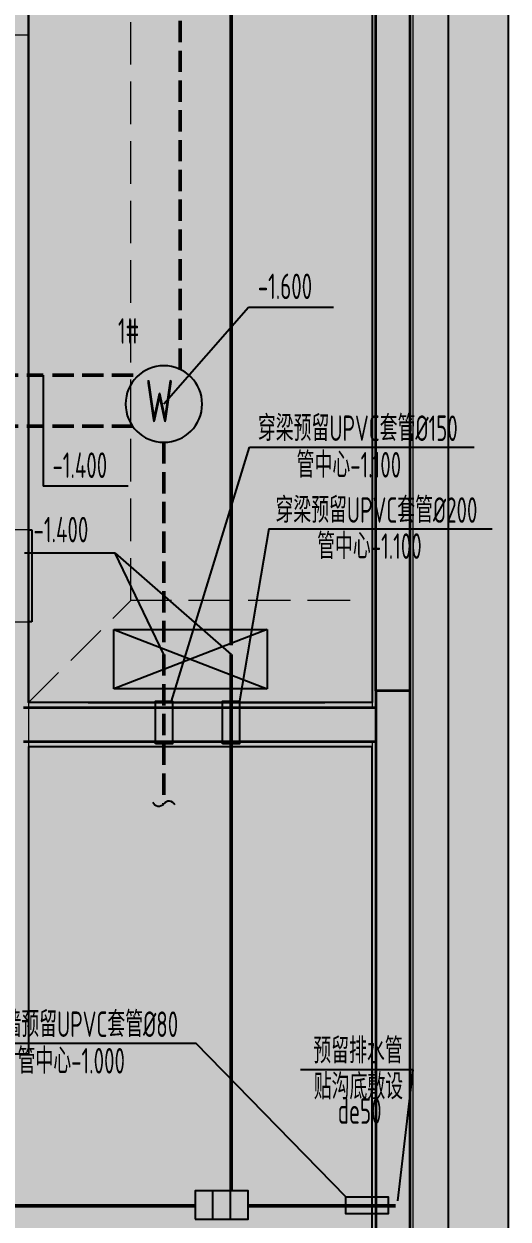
# Model space of a CAD drawing. Header units: inches. Extents: x 143994 to 247866, y 243815 to 272761.
# Drawn here: x 245021 to 247866, y 247896 to 254920 of the extents above; entities that cross this region are included whole.
import ezdxf

# ---------------------------------------------------------------- set-up
doc = ezdxf.new("R2010")
doc.units = ezdxf.units.IN
doc.header["$LTSCALE"] = 1000
doc.header["$MEASUREMENT"] = 0
doc.linetypes.add('DASH', pattern=[0.35, 0.25, -0.1])
doc.layers.get('DEFPOINTS').update_dxf_attribs({"color": 62})
for name, color, linetype in [('0-建筑1F', 127, 'Continuous'), ('0-建筑2F', 127, 'Continuous'), ('00污水标注', 130, 'Continuous'), ('00给水标注', 13, 'Continuous'), ('00雨水标注', 3, 'Continuous'), ('00雨水管件', 64, 'Continuous'), ('A-Wall-Patn', 255, 'Continuous'), ('PUB_HATCH', 8, 'Continuous')]:
    doc.layers.add(name, color=color, linetype=linetype)
for name, color, linetype, lineweight in [('00污水管', 120, 'DASH', 50), ('00雨水管', 60, 'Continuous', 50), ('A-M-Paint-Sill', 173, 'Continuous', 9), ('A-M-Stone', 11, 'Continuous', 15), ('A-Wall', 254, 'Continuous', 35), ('散水线', 8, 'Continuous', 15)]:
    doc.layers.add(name, color=color, linetype=linetype, lineweight=lineweight)
doc.styles.add('ECADI', font='hzs.shx', dxfattribs={"width": 0.7, "bigfont": 'hztxt.shx'})
doc.styles.get("Standard").update_dxf_attribs({"font": 'arial.ttf'})
doc.linetypes.add('Y_WATER_SUPPLY', pattern='A,3,-0.2,["Y",Standard,S=0.2,R=0,X=-0.1,Y=-0.05],-0.2', length=3.4)

# ---------------------------------------------------------------- blocks, each defined once
blk = doc.blocks.new('144')
at = {"layer": '00给水标注', "color": 127}
for p, q in [((661898.5, -388794.6), (660998.5, -389144.6)), ((660998.5, -388794.6), (661898.5, -389144.6)), ((660998.5, -389144.6), (660998.5, -388794.6)), ((660998.5, -388794.6), (661898.5, -388794.6)), ((661898.5, -388794.6), (661898.5, -389144.6)), ((661898.5, -389144.6), (660998.5, -389144.6))]:
    blk.add_line(p, q, dxfattribs=at)
at = {"layer": 'A-M-Stone', "color": 127}
for p, q in [((660316.9, -385300.3), (660496.9, -385300.3)), ((660496.9, -385300.3), (660496.9, -385330.3)), ((660496.9, -385330.3), (660496.9, -389225.3)), ((660496.9, -389225.3), (660846.9, -389225.3)), ((660846.9, -389225.3), (660816.9, -389225.3)), ((662236.9, -389225.3), (662386.9, -389225.3)), ((662236.9, -389225.3), (662266.9, -389225.3))]:
    blk.add_line(p, q, dxfattribs=at)
at = {"layer": 'PUB_HATCH', "color": 127}
for p, q in [((660496.9, -384760.3), (660496.9, -385300.3)), ((660846.9, -389225.3), (662236.9, -389225.3))]:
    blk.add_line(p, q, dxfattribs=at)
at = {"layer": '散水线', "color": 127, "linetype": 'DASH'}
for p, q in [((661096.9, -388625.3), (661096.9, -381270.3)), ((660496.9, -389225.3), (661096.9, -388625.3)), ((662386.9, -388625.3), (661096.9, -388625.3))]:
    blk.add_line(p, q, dxfattribs=at)
blk = doc.blocks.new('1442323')
at = {"layer": 'A-M-Stone', "color": 127}
for p, q in [((702546.9, -388269.3), (702546.9, -383909.3)), ((702546.9, -388269.3), (702546.9, -388299.3)), ((702546.9, -388299.3), (702366.9, -388299.3)), ((702366.9, -388839.3), (702546.9, -388839.3)), ((702546.9, -388839.3), (702546.9, -388869.3)), ((702546.9, -388869.3), (702546.9, -391379.3)), ((702546.9, -391379.3), (701536.9, -391379.3))]:
    blk.add_line(p, q, dxfattribs=at)
at = {"layer": 'PUB_HATCH', "color": 127}
for p, q in [((702546.9, -388299.3), (702566.9, -388299.3)), ((702566.9, -388299.3), (702566.9, -388839.3)), ((702566.9, -388839.3), (702546.9, -388839.3))]:
    blk.add_line(p, q, dxfattribs=at)
blk = doc.blocks.new('检查井')
at = {"layer": '00污水标注'}
blk.add_circle((636437.9, -251310.5), 225, dxfattribs=at)
at = {"layer": '00污水标注', "style": 'ECADI', "width": 0.7}
blk.add_text('W', height=250, dxfattribs=at).set_placement((636380.1, -251417.6))
blk = doc.blocks.new('雨水口')
at = {"layer": '00雨水管件'}
for p, q in [((641335.4, -256989.9), (641335.4, -256824.7)), ((641439.6, -256989.9), (641439.6, -256824.7))]:
    blk.add_line(p, q, dxfattribs=at)
blk.add_lwpolyline([(641234.5, -256824.7), (641545.4, -256824.7), (641545.4, -256989.9), (641234.5, -256989.9)], close=True, dxfattribs=at)

msp = doc.modelspace()

# ---------------------------------------------------------------- hatches: boundary and pattern name
at = {"layer": 'DEFPOINTS'}
h = msp.add_hatch(dxfattribs=at)
h.set_pattern_fill('ANSI31', color=250)
h.set_pattern_definition([(45, (0, 0), (-1.122532015, 1.122532015), [])])
h.paths.add_polyline_path([(247866.03, 243814.78), (223286.02, 243814.78), (223286.02, 270814.78), (247866.03, 270814.78)])

# ---------------------------------------------------------------- linework, layer by layer
at = {"layer": '00污水标注'}
for p, q in [((246339.96, 253253.81), (245843.2, 252686.1)), ((246840.88, 253253.81), (246339.96, 253253.81)), ((245133.2, 252856.1), (245133.2, 252202.79)), ((245634.12, 252202.79), (245133.2, 252202.79)), ((245556.22, 251809.89), (245023.3, 251809.89)), ((245556.22, 251809.89), (246238.2, 251214.77)), ((245843.25, 251214.77), (245556.22, 251809.89))]:
    msp.add_line(p, q, dxfattribs=at)
msp.add_lwpolyline([(245907.44, 250330.42, 0.5751829), (245843.22, 250336.34, -0.6047455), (245779.02, 250345.1, -16.9248276)], format="xyb", dxfattribs=at)
at = {"layer": '00污水管', "ltscale": 0.5}
for p, q in [((245938.2, 252887.66), (245938.2, 258882.3)), ((244512.56, 252856.1), (245133.2, 252856.1)), ((245188.2, 252856.1), (245695.81, 252856.1)), ((244512.56, 252556.1), (245133.2, 252556.1)), ((245188.2, 252556.1), (245659.56, 252556.1)), ((245843.2, 252461.1), (245843.23, 251269.77)), ((245843.23, 251214.8), (245843.26, 250336.39))]:
    msp.add_line(p, q, dxfattribs=at)
at = {"layer": '00雨水标注', "color": 1}
for p, q in [((245888.14, 250939.31), (246346.11, 252432.21)), ((246346.11, 252432.21), (247666.62, 252432.21)), ((246460.11, 251952.77), (246288.2, 250939.31)), ((246460.11, 251952.77), (247772.24, 251952.77)), ((244640.78, 248929.66), (246030.78, 248929.66)), ((246912.2, 248026.26), (246030.78, 248929.66))]:
    msp.add_line(p, q, dxfattribs=at)
at = {"layer": '00雨水标注'}
for p, q in [((247308.31, 248773.08), (246645.75, 248773.08)), ((247217.2, 248004.16), (247308.2, 248773.08))]:
    msp.add_line(p, q, dxfattribs=at)
at = {"layer": '00雨水标注', "color": 1}
for points in [[(245793.24, 250689.31), (245793.24, 250939.31), (245893.24, 250939.31), (245893.24, 250689.31)], [(246188.2, 250689.31), (246188.2, 250939.31), (246288.2, 250939.31), (246288.2, 250689.31)], [(246912.2, 248026.26), (247162.2, 248026.26), (247162.2, 247926.26), (246912.2, 247926.26)]]:
    msp.add_lwpolyline(points, close=True, dxfattribs=at)
at = {"layer": '00雨水管', "linetype": 'Y_WATER_SUPPLY', "ltscale": 0.5}
for p, q in [((246238.2, 251269.77), (246238.2, 259384.1)), ((246238.2, 248061.35), (246238.2, 251214.77)), ((246027.31, 247973.76), (241083.2, 247973.76)), ((247204.94, 247973.76), (246338.2, 247973.76))]:
    msp.add_line(p, q, dxfattribs=at)
at = {"layer": 'A-M-Paint-Sill'}
msp.add_lwpolyline([(247068.2, 250701.1), (247068.2, 246396.11), (242528.2, 246396.11), (242528.2, 246396.11), (242288.2, 246396.11), (242288.2, 246156.11), (247308.2, 246156.11), (247308.2, 266096.1), (247068.2, 266096.1), (247068.2, 250901.1)], dxfattribs=at)
at = {"layer": 'A-M-Stone'}
for p, q in [((247068.2, 250931.1), (245048.2, 250931.1)), ((247068.2, 250671.1), (245048.2, 250671.1))]:
    msp.add_line(p, q, dxfattribs=at)
at = {"layer": 'A-Wall'}
for p, q in [((247088.2, 250901.1), (245018.2, 250901.1)), ((247088.2, 250701.1), (245018.2, 250701.1))]:
    msp.add_line(p, q, dxfattribs=at)
msp.add_lwpolyline([(247288.2, 251001.1), (247088.2, 251001.1), (247088.2, 266076.1), (247288.2, 266076.1)], close=True, dxfattribs=at)
for points in [[(247288.2, 251001.1), (247288.2, 246176.11), (242308.2, 246176.11), (242308.2, 246376.11)], [(247088.2, 251001.1), (247088.2, 246376.11), (242508.2, 246376.11), (242508.2, 246376.11)]]:
    msp.add_lwpolyline(points, dxfattribs=at)
at = {"layer": 'A-Wall-Patn', "color": 11}
for points in [[(215828.2, 253131.1), (215828.2, 260486.1), (217958.2, 260486.1), (217958.2, 264126.1), (222398.2, 264126.1), (222398.2, 264396.1), (223398.2, 264396.1), (223398.2, 260436.1), (225208.2, 260436.1), (225208.2, 264126.1), (230718.2, 264126.1), (230718.2, 258286.1), (232358.2, 258286.1), (232358.2, 261926.1), (237483.2, 261926.1), (237483.2, 262196.1), (238483.2, 262196.1), (238483.2, 261926.1), (242918.2, 261926.1), (242918.2, 258286.1), (245048.2, 258286.1), (245048.2, 250931.1)], [(245048.2, 250671.1), (245048.2, 248866.1), (241288.2, 248866.1)]]:
    msp.add_lwpolyline(points, dxfattribs=at)
at = {"layer": 'DEFPOINTS', "linetype": 'ByBlock'}
for points in [[(212766.03, 270814.78), (247866.03, 270814.78), (247866.03, 243814.78), (212766.03, 243814.78)], [(213116.03, 244814.78), (247516.03, 244814.78), (247516.03, 270414.78), (213116.03, 270414.78)]]:
    msp.add_lwpolyline(points, close=True, dxfattribs=at)
at = {"layer": 'DEFPOINTS'}
msp.add_lwpolyline([(247866.03, 243814.78), (223286.02, 243814.78), (223286.02, 270814.78), (247866.03, 270814.78)], close=True, dxfattribs=at)
for points in [[(247068.2, 263456.1), (247068.2, 250931.1), (245048.2, 250931.1), (245048.2, 258286.1)], [(247068.19, 246396.11), (247068.2, 250671.1), (245048.2, 250671.1), (245048.2, 248866.1), (244028.2, 248866.1), (244028.2, 248656.1), (243878.2, 248656.1), (243878.2, 248496.1), (243728.2, 248496.1), (243728.2, 248336.1), (243578.2, 248336.1), (243578.2, 248176.1), (243428.2, 248176.1), (243428.2, 248006.1), (243578.2, 248006.1), (243578.2, 247806.1)]]:
    msp.add_lwpolyline(points, dxfattribs=at)

# ---------------------------------------------------------------- block references
at = {"layer": '0-建筑1F'}
msp.add_blockref('144', (-415448.72, 640156.38), dxfattribs=at)
at = {"layer": '0-建筑2F'}
msp.add_blockref('1442323', (-457498.72, 640245.41), dxfattribs=at)
at = {"layer": '00污水标注', "xscale": -1}
msp.add_blockref('检查井', (882281.06, 503996.56), dxfattribs=at)
at = {"layer": '00给水标注', "xscale": -1, "rotation": 180}
msp.add_blockref('雨水口', (-395207.16, -8928.55), dxfattribs=at)

# ---------------------------------------------------------------- texts
at = {"layer": '00污水标注', "style": 'ECADI', "width": 0.7}
for s, p in [('-1.600', (246395.07, 253302.71)), ('1#', (245573.54, 253040.26)), ('-1.400', (245188.31, 252251.69)), ('-1.400', (245077.48, 251873.16))]:
    msp.add_text(s, height=150, dxfattribs=at).set_placement(p)
at = {"layer": '00雨水标注', "color": 1, "style": 'ECADI', "width": 0.7}
for s, p in [('穿梁预留UPVC套管%%C150', (246395.71, 252468.91)), ('管中心-1.100', (246623.4, 252253.99)), ('穿梁预留UPVC套管%%C200', (246498.92, 251987.92)), ('管中心-1.100', (246743.9, 251776.08)), ('穿外墙预留UPVC套管%%C80', (244690.38, 248966.35)), ('管中心-1.000', (244983.48, 248751.43))]:
    msp.add_text(s, height=150, dxfattribs=at).set_placement(p)
at = {"layer": '00雨水标注', "style": 'ECADI', "width": 0.7}
for s, p in [('预留排水管', (246721.33, 248811.16)), ('贴沟底敷设', (246724.11, 248600.14)), ('de50', (246865.13, 248456.22))]:
    msp.add_text(s, height=150, dxfattribs=at).set_placement(p)

doc.saveas('drawing.dxf')
